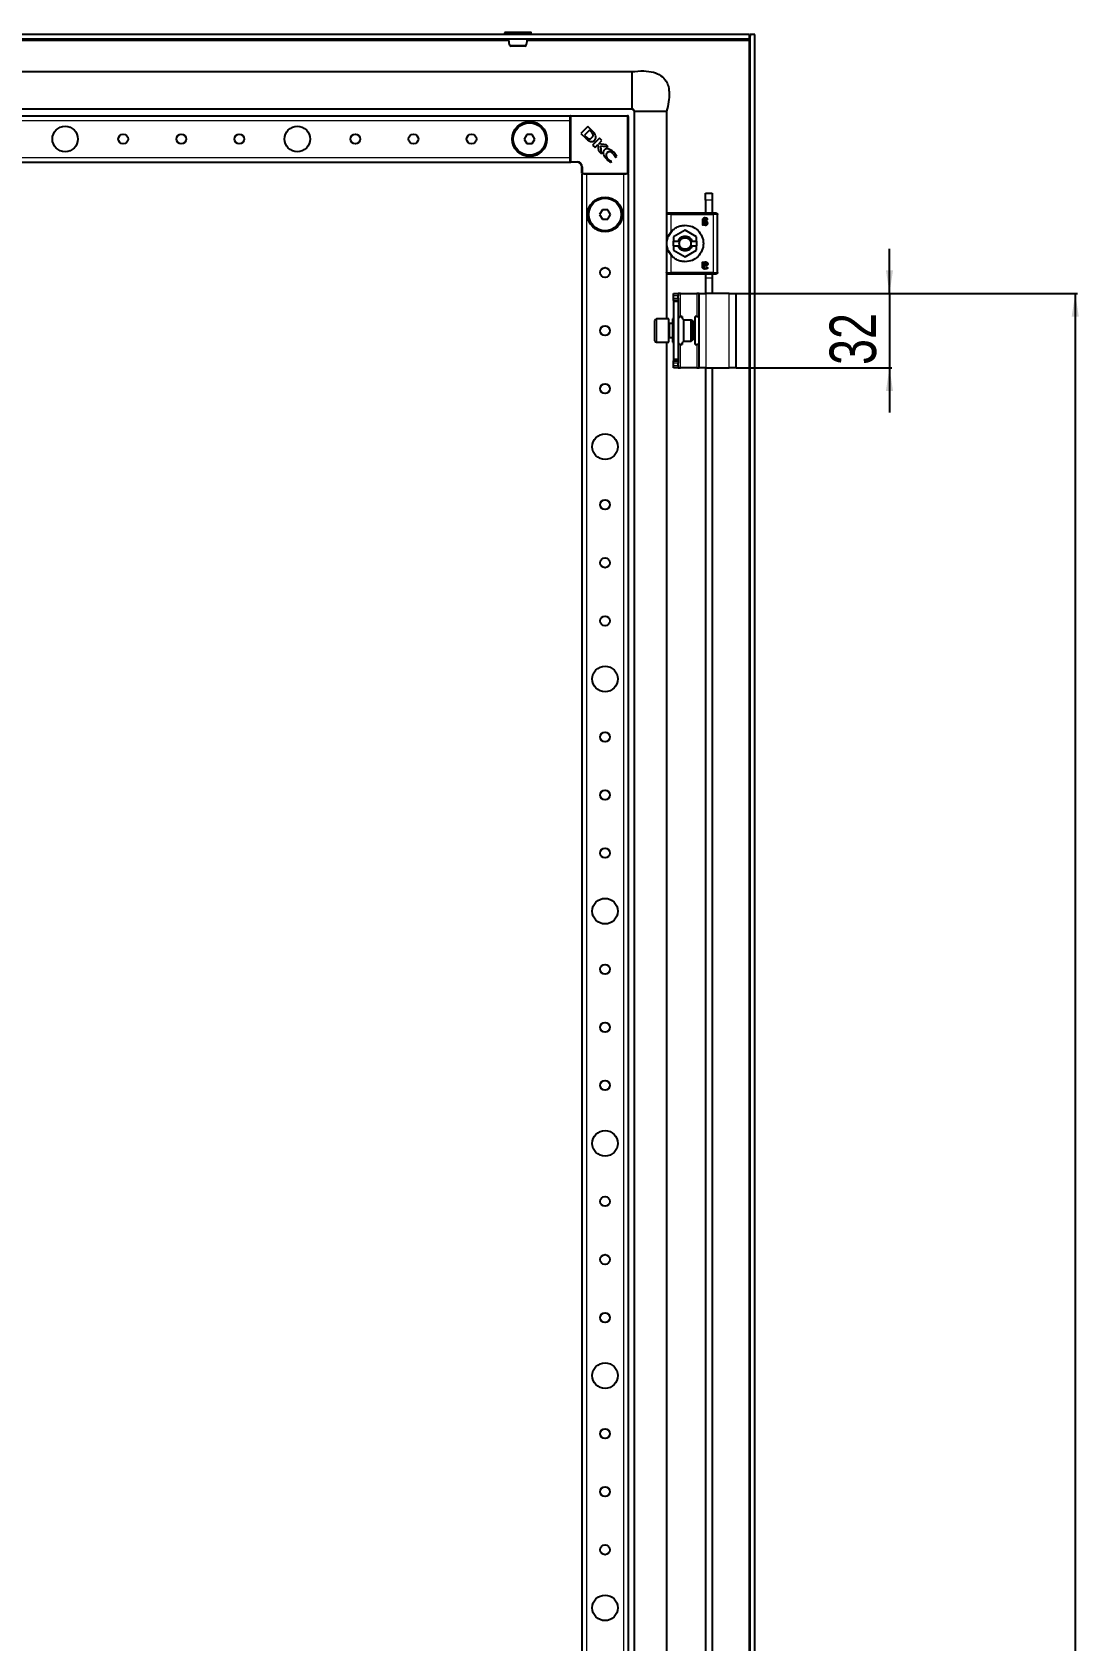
# Model space of a CAD drawing. Header units: millimetres. Extents: x -367 to 1520, y -1456 to 1043.
# Drawn here: x 1069 to 1520, y 189 to 882 of the extents above; entities that cross this region are included whole.
import ezdxf

# ---------------------------------------------------------------- set-up
doc = ezdxf.new("R2010")
doc.units = ezdxf.units.MM
doc.layers.add('FORMAT', color=7, linetype='Continuous')
doc.styles.add('SLDTEXTSTYLE0', font='TXT', dxfattribs={"width": 0.75})
doc.dimstyles.new('SLDDIMSTYLE0', dxfattribs={"dimtxt": 20, "dimasz": 10, "dimexe": 0, "dimexo": 0.0625, "dimgap": 5, "dimtad": 2, "dimdec": 1, "dimrnd": 1e-09, "dimzin": 12, "dimdsep": 46, "dimtxsty": 'SLDTEXTSTYLE0', "dimsah": 1, "dimcen": 0.09, "dimadec": 0, "dimazin": 3, "dimtfac": 1, "dimtofl": 0, "dimtmove": 0, "dimatfit": 3, "dimfxl": 0, "dimfrac": 2, "dimtolj": 1, "dimtzin": 12, "dimarcsym": 0})
doc.dimstyles.new('SLDDIMSTYLE1', dxfattribs={"dimtxt": 20, "dimasz": 10, "dimexe": 0, "dimexo": 0.0625, "dimgap": 5, "dimtad": 2, "dimdec": 1, "dimrnd": 1e-09, "dimzin": 12, "dimdsep": 46, "dimtxsty": 'SLDTEXTSTYLE0', "dimsah": 1, "dimcen": 0.09, "dimadec": 0, "dimazin": 3, "dimtfac": 1, "dimtmove": 0, "dimatfit": 0, "dimfxl": 0, "dimfrac": 2, "dimtolj": 1, "dimtzin": 12, "dimarcsym": 0})

# ---------------------------------------------------------------- blocks, each defined once
blk = doc.blocks.new('_D_5')
at = {"layer": 'FORMAT'}
for p, q in [((1372.22, 769.38), (1519.21, 769.38)), ((1518.21, 769.38), (1518.21, -1162.62)), ((1372.22, -1162.62), (1519.21, -1162.62))]:
    blk.add_line(p, q, dxfattribs=at)
for points in [[(1518.21, 769.38), (1516.67, 759.38), (1519.75, 759.38)], [(1518.21, -1162.62), (1519.75, -1152.62), (1516.67, -1152.62)]]:
    blk.add_solid(points, dxfattribs=at)
at = {"layer": 'FORMAT', "insert": (1492.43, -226.17), "char_height": 20, "attachment_point": 1, "rotation": 90, "style": 'SLDTEXTSTYLE0'}
blk.add_mtext('1932', dxfattribs=at)
blk = doc.blocks.new('_D_6')
at = {"layer": 'FORMAT'}
for p, q in [((1438.21, 769.38), (1438.21, 788.61)), ((1372.22, 769.38), (1439.21, 769.38)), ((1438.21, 769.38), (1438.21, 737.38)), ((1372.22, 737.38), (1439.21, 737.38)), ((1438.21, 737.38), (1438.21, 718.15))]:
    blk.add_line(p, q, dxfattribs=at)
for points in [[(1438.21, 769.38), (1439.75, 779.38), (1436.67, 779.38)], [(1438.21, 737.38), (1436.67, 727.38), (1439.75, 727.38)]]:
    blk.add_solid(points, dxfattribs=at)
at = {"layer": 'FORMAT', "insert": (1412.43, 738.6), "char_height": 20, "attachment_point": 1, "rotation": 90, "style": 'SLDTEXTSTYLE0'}
blk.add_mtext('32', dxfattribs=at)

msp = doc.modelspace()

# ---------------------------------------------------------------- linework, layer by layer
at = {"color": 7, "linetype": 'Continuous', "lineweight": 25}
for p, q in [((1377.91, 880.88), (788.51, 880.88)), ((1272.46, 881.63), (1272.46, 880.88)), ((1272.71, 881.88), (1281.22, 881.88)), ((1281.22, 881.88), (1283.71, 881.88)), ((1283.96, 880.88), (1283.96, 881.63)), ((1377.91, 878.88), (1377.91, 880.88)), ((1378.21, -1274.12), (1378.21, 880.88)), ((1380.21, 880.88), (1378.21, 880.88)), ((1380.21, -1274.12), (1380.21, 880.88)), ((1377.91, 878.88), (788.51, 878.88)), ((1377.82, 878.88), (1377.61, 878.28)), ((839.21, 864.88), (1327.21, 864.88)), ((839.21, 848.88), (1327.21, 848.88)), ((865.71, 845.88), (1300.71, 845.88)), ((1300.71, 845.58), (1300.71, 845.88)), ((1300.71, 844.93), (1300.71, 845.58)), ((1301.01, 845.88), (1325.41, 845.88)), ((1325.71, 845.58), (1325.71, 821.18)), ((1328.21, 847.88), (1328.21, -1241.12)), ((1342.21, 847.88), (1342.21, 803.56)), ((1300.71, 843.88), (1300.71, 844.93)), ((1300.71, 827.88), (1300.71, 843.88)), ((1308.31, 841.23), (1305.36, 838.27)), ((1305.36, 838.27), (1307.24, 836.39)), ((1309.02, 839.71), (1306.84, 837.53)), ((1310.31, 839.24), (1308.31, 841.23)), ((1309.76, 838.99), (1309.02, 839.71)), ((1282.05, 837.88), (1280.9, 835.88)), ((1280.9, 835.88), (1282.05, 833.88)), ((1284.36, 837.88), (1282.05, 837.88)), ((1282.05, 833.88), (1284.36, 833.88)), ((1285.52, 835.88), (1284.36, 837.88)), ((1284.36, 833.88), (1285.52, 835.88)), ((1306.84, 837.53), (1307.51, 836.87)), ((1307.24, 836.39), (1307.26, 836.37)), ((1313.32, 836.23), (1310.36, 833.27)), ((1310.36, 833.27), (1311.42, 832.21)), ((1311.42, 832.21), (1312.66, 833.46)), ((1312.66, 833.46), (1312.83, 830.8)), ((1312.98, 833.79), (1314.37, 835.18)), ((1316.24, 833.31), (1312.98, 833.79)), ((1314.37, 835.18), (1313.32, 836.23)), ((1313.94, 832.98), (1317.04, 832.51)), ((1314.12, 829.51), (1313.94, 832.98)), ((1317.04, 832.51), (1316.24, 833.31)), ((865.71, 825.88), (1300.71, 825.88)), ((1300.71, 826.83), (1300.71, 827.88)), ((1300.71, 826.18), (1300.71, 826.83)), ((1300.71, 825.88), (1300.71, 826.18)), ((1303.71, 825.88), (1301.01, 825.88)), ((1312.83, 830.8), (1314.12, 829.51)), ((1318.08, 825.88), (1318.59, 826.13)), ((1318.59, 826.13), (1318.48, 826.24)), ((1320.03, 828.08), (1320.16, 827.94)), ((1320.16, 827.94), (1320.85, 828.28)), ((1305.71, 821.18), (1305.71, 823.88)), ((1305.71, 820.88), (1305.71, -1214.12)), ((1305.71, 820.88), (1306.01, 820.88)), ((1306.65, 820.88), (1306.01, 820.88)), ((1306.65, 820.88), (1307.71, 820.88)), ((1307.71, 820.88), (1323.71, 820.88)), ((1323.71, 820.88), (1324.76, 820.88)), ((1325.41, 820.88), (1324.76, 820.88)), ((1325.41, 820.88), (1325.71, 820.88)), ((1325.71, 820.88), (1325.71, -1214.12)), ((1358.91, 812.58), (1361.91, 812.58)), ((1358.91, 809.58), (1358.91, 812.58)), ((1361.91, 812.58), (1361.91, 809.58)), ((1314.55, 805.38), (1313.4, 803.38)), ((1316.86, 805.38), (1314.55, 805.38)), ((1318.02, 803.38), (1316.86, 805.38)), ((1362.21, 803.88), (1344.21, 803.88)), ((1358.91, 809.58), (1358.91, 803.88)), ((1361.91, 809.58), (1361.91, 803.88)), ((1362.81, 803.88), (1362.56, 803.88)), ((1313.4, 803.38), (1314.55, 801.38)), ((1314.55, 801.38), (1316.86, 801.38)), ((1316.86, 801.38), (1318.02, 803.38)), ((1342.21, 803.38), (1342.21, 778.38)), ((1357.65, 800.84), (1357.65, 798.97)), ((1358.11, 798.97), (1358.11, 799.25)), ((1358.18, 800.59), (1358.18, 800.81)), ((1358.56, 800.59), (1358.18, 800.59)), ((1358.18, 800.23), (1358.61, 800.23)), ((1358.18, 799.65), (1358.18, 800.23)), ((1364.21, 778.38), (1364.21, 803.38)), ((1343.04, 794.01), (1344.55, 796.26)), ((1350.21, 796.6), (1345.26, 793.74)), ((1345.26, 793.74), (1345.26, 791.88)), ((1345.26, 789.88), (1345.26, 791.88)), ((1345.26, 791.88), (1347.22, 791.88)), ((1345.26, 789.88), (1345.26, 788.02)), ((1345.26, 789.88), (1347.22, 789.88)), ((1347.92, 791.88), (1347.22, 791.88)), ((1347.22, 789.88), (1347.92, 789.88)), ((1355.16, 793.74), (1350.21, 796.6)), ((1353.2, 791.88), (1352.5, 791.88)), ((1352.5, 789.88), (1353.2, 789.88)), ((1353.2, 791.88), (1355.16, 791.88)), ((1353.2, 789.88), (1355.16, 789.88)), ((1355.16, 791.88), (1355.16, 793.74)), ((1355.16, 791.88), (1355.16, 789.88)), ((1355.16, 788.02), (1355.16, 789.88)), ((1344.55, 785.5), (1343.04, 787.76)), ((1345.26, 788.02), (1350.21, 785.17)), ((1350.21, 785.17), (1355.16, 788.02)), ((1357.65, 780.92), (1357.65, 782.79)), ((1358.11, 782.79), (1358.11, 782.51)), ((1342.21, 778.21), (1342.21, 758.38)), ((1344.21, 777.88), (1362.21, 777.88)), ((1358.18, 781.53), (1358.18, 782.12)), ((1358.61, 781.53), (1358.18, 781.53)), ((1358.56, 781.18), (1358.18, 781.18)), ((1358.18, 781.18), (1358.18, 780.96)), ((1358.91, 777.96), (1358.91, 776.08)), ((1358.91, 776.08), (1358.91, 769.38)), ((1361.91, 777.96), (1361.91, 776.08)), ((1361.91, 776.08), (1361.91, 769.38)), ((1362.56, 777.88), (1362.81, 777.88)), ((1345.21, 769.38), (1347.21, 769.38)), ((1345.21, 768.38), (1345.21, 769.38)), ((1347.21, 769.38), (1347.21, 768.38)), ((1348.21, 769.38), (1347.21, 769.38)), ((1348.21, 769.38), (1355.21, 769.38)), ((1356.21, 769.38), (1355.21, 769.38)), ((1356.21, 737.38), (1356.21, 769.38)), ((1356.21, 769.38), (1359.21, 769.38)), ((1369.21, 769.38), (1359.21, 769.38)), ((1369.21, 769.38), (1372.21, 769.38)), ((1372.21, 737.38), (1372.21, 769.38)), ((1345.21, 767.38), (1345.21, 768.38)), ((1345.21, 766.38), (1345.21, 767.38)), ((1347.21, 766.38), (1345.21, 766.38)), ((1345.21, 766.38), (1345.21, 765.88)), ((1347.21, 765.88), (1345.21, 765.88)), ((1345.21, 765.88), (1345.21, 740.88)), ((1347.21, 767.38), (1347.21, 768.38)), ((1347.21, 767.38), (1347.21, 766.38)), ((1347.21, 766.38), (1347.21, 765.88)), ((1347.21, 765.88), (1347.21, 740.88)), ((1337.21, 751.13), (1337.21, 757.78)), ((1343.21, 758.38), (1337.81, 758.38)), ((1343.21, 750.82), (1343.21, 758.38)), ((1344.71, 756.38), (1343.46, 756.38)), ((1345.21, 758.38), (1344.71, 758.38)), ((1344.71, 758.38), (1344.71, 757.17)), ((1344.71, 757.17), (1344.71, 748.38)), ((1347.21, 759.38), (1348.21, 759.38)), ((1348.91, 759.38), (1348.21, 759.38)), ((1348.91, 759.38), (1348.91, 758.93)), ((1352.84, 757.88), (1349.71, 757.88)), ((1349.71, 748.88), (1349.71, 757.88)), ((1353.71, 757.38), (1352.84, 757.88)), ((1352.84, 748.88), (1352.84, 757.88)), ((1353.71, 749.38), (1353.71, 757.38)), ((1354.51, 747.38), (1354.51, 759.38)), ((1355.21, 759.38), (1354.51, 759.38)), ((1355.21, 759.38), (1356.21, 759.38)), ((1337.21, 748.98), (1337.21, 751.13)), ((1337.81, 748.38), (1343.21, 748.38)), ((1342.21, 748.38), (1342.21, 128.56)), ((1343.21, 748.38), (1343.21, 750.82)), ((1343.46, 750.38), (1344.71, 750.38)), ((1344.71, 748.38), (1345.21, 748.38)), ((1349.71, 748.88), (1352.84, 748.88)), ((1352.84, 748.88), (1353.71, 749.38)), ((1348.21, 747.38), (1347.21, 747.38)), ((1348.21, 747.38), (1348.91, 747.38)), ((1348.91, 747.83), (1348.91, 747.38)), ((1354.51, 747.38), (1355.21, 747.38)), ((1356.21, 747.38), (1355.21, 747.38)), ((1347.21, 740.88), (1345.21, 740.88)), ((1345.21, 740.88), (1345.21, 740.38)), ((1345.21, 739.38), (1345.21, 740.38)), ((1345.21, 740.38), (1347.21, 740.38)), ((1345.21, 738.38), (1345.21, 739.38)), ((1345.21, 737.38), (1345.21, 738.38)), ((1347.21, 737.38), (1345.21, 737.38)), ((1347.21, 740.88), (1347.21, 740.38)), ((1347.21, 740.38), (1347.21, 739.38)), ((1347.21, 738.38), (1347.21, 739.38)), ((1347.21, 738.38), (1347.21, 737.38)), ((1347.21, 737.38), (1348.21, 737.38)), ((1355.21, 737.38), (1348.21, 737.38)), ((1355.21, 737.38), (1356.21, 737.38)), ((1359.21, 737.38), (1356.21, 737.38)), ((1358.91, 737.38), (1358.91, 128.88)), ((1359.21, 737.38), (1369.21, 737.38)), ((1361.91, 737.38), (1361.91, 128.88)), ((1372.21, 737.38), (1369.21, 737.38))]:
    msp.add_line(p, q, dxfattribs=at)
at = {"color": 8, "linetype": 'Continuous', "lineweight": 18}
for p, q in [((1281.35, 881.63), (1272.46, 881.63)), ((1283.96, 881.63), (1281.35, 881.63)), ((892.18, 878.28), (1274.24, 878.28)), ((1282.18, 878.28), (1377.61, 878.28)), ((1377.61, 878.28), (1377.61, -1271.52)), ((1301.01, 845.58), (1300.71, 845.58)), ((1301.01, 845.58), (1301.01, 845.88)), ((1301.01, 845.58), (1301.01, 826.18)), ((1325.41, 845.58), (1301.01, 845.58)), ((1325.41, 845.58), (1325.41, 845.88)), ((1325.41, 821.18), (1325.41, 845.58)), ((1325.41, 845.58), (1325.71, 845.58)), ((865.71, 843.88), (1300.71, 843.88)), ((865.71, 827.88), (1300.71, 827.88)), ((1301.01, 826.18), (1300.71, 826.18)), ((1301.01, 826.18), (1303.71, 826.18)), ((1301.01, 825.88), (1301.01, 826.18)), ((1303.71, 825.88), (1303.71, 826.18)), ((1305.71, 823.88), (1306.01, 823.88)), ((1306.01, 821.18), (1305.71, 821.18)), ((1306.01, 823.88), (1306.01, 821.18)), ((1306.01, 821.18), (1325.41, 821.18)), ((1306.01, 820.88), (1306.01, 821.18)), ((1307.71, 820.88), (1307.71, -1214.12)), ((1323.71, 820.88), (1323.71, -1214.12)), ((1325.41, 820.88), (1325.41, 821.18)), ((1325.71, 821.18), (1325.41, 821.18)), ((1361.91, 809.58), (1358.91, 809.58)), ((1344.21, 795.94), (1344.21, 803.38)), ((1344.21, 803.38), (1362.21, 803.38)), ((1362.21, 803.38), (1362.21, 778.38)), ((1344.21, 778.38), (1344.21, 785.82)), ((1350.21, 788.38), (1350.21, 787.73)), ((1362.21, 778.38), (1344.21, 778.38)), ((1358.91, 776.08), (1361.91, 776.08)), ((1348.21, 759.38), (1348.21, 769.38)), ((1355.21, 769.38), (1355.21, 759.38)), ((1359.21, 737.38), (1359.21, 769.38)), ((1369.21, 737.38), (1369.21, 769.38)), ((1347.21, 768.38), (1345.21, 768.38)), ((1345.21, 767.38), (1347.21, 767.38)), ((1337.81, 758.38), (1337.81, 750.82)), ((1343.46, 756.38), (1343.46, 750.38)), ((1337.81, 750.82), (1337.81, 748.38)), ((1348.21, 737.38), (1348.21, 747.38)), ((1355.21, 747.38), (1355.21, 737.38)), ((1347.21, 739.38), (1345.21, 739.38)), ((1345.21, 738.38), (1347.21, 738.38))]:
    msp.add_line(p, q, dxfattribs=at)
at = {"color": 7, "linetype": 'Continuous', "lineweight": 25}
for centre, radius in [((1083.21, 835.88), 5.5), ((1183.21, 835.88), 5.5), ((1283.21, 835.88), 7.5), ((1283.21, 835.88), 7), ((1108.21, 835.88), 2.1), ((1133.21, 835.88), 2.1), ((1158.21, 835.88), 2.1), ((1208.21, 835.88), 2.1), ((1233.21, 835.88), 2.1), ((1258.21, 835.88), 2.1), ((1315.71, 803.38), 7.5), ((1315.71, 803.38), 7), ((1315.71, 778.38), 2.1), ((1315.71, 753.38), 2.1), ((1315.71, 728.38), 2.1), ((1315.71, 703.38), 5.5), ((1315.71, 678.38), 2.1), ((1315.71, 653.38), 2.1), ((1315.71, 628.38), 2.1), ((1315.71, 603.38), 5.5), ((1315.71, 578.38), 2.1), ((1315.71, 553.38), 2.1), ((1315.71, 528.38), 2.1), ((1315.71, 503.38), 5.5), ((1315.71, 478.38), 2.1), ((1315.71, 453.38), 2.1), ((1315.71, 428.38), 2.1), ((1315.71, 403.38), 5.5), ((1315.71, 378.38), 2.1), ((1315.71, 353.38), 2.1), ((1315.71, 328.38), 2.1), ((1315.71, 303.38), 5.5), ((1315.71, 278.38), 2.1), ((1315.71, 253.38), 2.1), ((1315.71, 228.38), 2.1), ((1315.71, 203.38), 5.5)]:
    msp.add_circle(centre, radius, dxfattribs=at)
for centre, radius, start, end in [((1272.71, 881.63), 0.25, 90, 180), ((1283.71, 881.63), 0.25, 0, 90), ((1275.1, 876.38), 0.5, 195.24646, 270.04596), ((1281.32, 876.38), 0.5, 269.96367, 344.83397), ((1301.01, 845.58), 0.3, 90, 180), ((1325.41, 845.58), 0.3, 0, 90), ((1305.29, 834.81), 6.12, 36.98881, 43.07444), ((1307.1, 835.58), 4.87, 20.34448, 48.77765), ((1301.01, 826.18), 0.3, 180, 270), ((1303.71, 823.88), 2, 0, 90), ((1318.11, 828.81), 1.94, 143.30966, 232.34638), ((1317.71, 828.37), 1.97, 38.45405, 125.887), ((1306.01, 821.18), 0.3, 180, 270), ((1325.41, 821.18), 0.3, 270, 0), ((1337.81, 757.78), 0.6, 90, 180), ((1343.46, 756.63), 0.25, 180, 270), ((1337.81, 748.98), 0.6, 180, 270), ((1343.46, 750.13), 0.25, 90, 180)]:
    msp.add_arc(centre, radius, start, end, dxfattribs=at)
at = {"color": 8, "linetype": 'Continuous', "lineweight": 18}
msp.add_arc((1303.71, 823.88), 2.3, 0, 90, dxfattribs=at)
at = {"color": 7, "linetype": 'Continuous', "lineweight": 25}
for points, knots in [([(1378.21, 880.88), (1378.18, 880.5), (1378.15, 879.93), (1377.97, 879.36), (1377.91, 879.16)], [0, 0, 0, 0, 0.662931, 1, 1, 1, 1]), ([(1274.19, 878.88), (1274.19, 878.75), (1274.21, 877.84), (1274.43, 876.97), (1274.62, 876.23)], [0, 0, 0, 0, 0.14185, 1, 1, 1, 1]), ([(1281.28, 875.88), (1281.29, 875.88), (1281.34, 875.88), (1281.06, 875.88), (1280.54, 875.88), (1279.82, 875.88), (1278.97, 875.88), (1277.9, 875.88), (1276.88, 875.88), (1275.99, 875.88), (1275.38, 875.88), (1275.09, 875.88), (1275.13, 875.88), (1275.14, 875.88)], [0, 0, 0, 0, 0.03384, 0.141254, 0.248698, 0.315774, 0.423314, 0.530846, 0.63821, 0.745706, 0.853372, 0.960917, 1, 1, 1, 1]), ([(1281.8, 876.23), (1281.99, 876.97), (1282.21, 877.84), (1282.23, 878.75), (1282.23, 878.88)], [0, 0, 0, 0, 0.85815, 1, 1, 1, 1]), ([(1377.61, 878.28), (1377.66, 878.44), (1377.71, 878.59), (1377.81, 878.82), (1377.86, 878.88), (1377.91, 878.88)], [0, 0, 0, 0, 0.5, 0.5, 1, 1, 1, 1]), ([(1327.21, 864.88), (1328.94, 865.05), (1332.07, 865.35), (1336.4, 864.84), (1339.83, 863.41), (1342.05, 861.1), (1343.13, 858.33), (1343.45, 855.28), (1343.16, 851.72), (1342.54, 849.23), (1342.21, 847.88)], [0, 0, 0, 0, 0.176713, 0.320911, 0.440308, 0.54837, 0.6374, 0.738878, 0.858543, 1, 1, 1, 1]), ([(1327.21, 864.88), (1327.21, 864.85), (1327.21, 864.79), (1327.21, 864.14), (1327.21, 862.68), (1327.21, 860.49), (1327.21, 858.49), (1327.21, 856.88), (1327.21, 855.27), (1327.21, 853.27), (1327.21, 851.09), (1327.21, 849.58), (1327.21, 849.18), (1327.21, 849.04)], [0, 0, 0, 0, 0.069165, 0.1363, 0.267291, 0.398282, 0.465417, 0.534583, 0.603748, 0.670883, 0.801874, 0.932865, 1, 1, 1, 1]), ([(1327.21, 849.04), (1327.31, 849.03), (1327.45, 849.01), (1327.6, 848.94), (1327.69, 848.89), (1327.74, 848.82), (1327.78, 848.75), (1327.81, 848.68), (1327.88, 848.5), (1328.05, 848.42), (1328.2, 848.19), (1328.23, 847.99), (1328.24, 847.88)], [0, 0, 0, 0, 0.146823, 0.202041, 0.247643, 0.28691, 0.323569, 0.360785, 0.40083, 0.628513, 0.79432, 1, 1, 1, 1]), ([(1328.21, 847.88), (1328.06, 848.11), (1327.79, 848.51), (1327.39, 848.77), (1327.21, 848.88)], [0, 0, 0, 0, 0.561561, 1, 1, 1, 1]), ([(1328.32, 847.88), (1328.35, 847.88), (1328.44, 847.88), (1328.89, 847.88), (1329.19, 847.88)], [0, 0, 0, 0, 0.350861, 1, 1, 1, 1]), ([(1310.09, 836.5), (1310.18, 836.6), (1310.35, 836.77), (1310.53, 837.05), (1310.62, 837.32), (1310.62, 837.65), (1310.47, 838.05), (1310.28, 838.33), (1310.18, 838.49)], [0, 0, 0, 0, 0.176808, 0.319231, 0.43938, 0.552395, 0.749205, 1, 1, 1, 1]), ([(1307.26, 836.37), (1307.34, 836.29), (1307.5, 836.14), (1307.66, 835.99), (1307.75, 835.91)], [0, 0, 0, 0, 0.486421, 1, 1, 1, 1]), ([(1307.51, 836.87), (1307.71, 836.68), (1308.08, 836.33), (1308.62, 836.01), (1309.07, 835.94), (1309.41, 836.01), (1309.76, 836.2), (1309.98, 836.4), (1310.09, 836.5)], [0, 0, 0, 0, 0.274676, 0.503042, 0.607381, 0.716579, 0.843412, 1, 1, 1, 1]), ([(1307.75, 835.91), (1307.9, 835.77), (1308.16, 835.53), (1308.46, 835.32), (1308.59, 835.23)], [0, 0, 0, 0, 0.55183, 1, 1, 1, 1]), ([(1308.59, 835.23), (1308.8, 835.12), (1309.18, 834.92), (1309.82, 834.8), (1310.41, 834.84), (1310.95, 835.04), (1311.38, 835.4), (1311.67, 835.91), (1311.79, 836.57), (1311.71, 837.03), (1311.66, 837.27)], [0, 0, 0, 0, 0.1380907, 0.2654555, 0.3840134, 0.4961027, 0.6057595, 0.7197905, 0.8476619, 1, 1, 1, 1]), ([(1319.61, 830.01), (1319.24, 830.34), (1318.55, 830.96), (1317.38, 831.51), (1316.44, 831.65), (1315.79, 831.49), (1315.56, 831.31), (1315.45, 831.22)], [0, 0, 0, 0, 0.315674, 0.58952, 0.813199, 0.909026, 1, 1, 1, 1]), ([(1315.45, 831.22), (1315.31, 831.05), (1315.03, 830.72), (1314.86, 830.02), (1314.99, 829.15), (1315.56, 828.07), (1316.2, 827.38), (1316.57, 826.99)], [0, 0, 0, 0, 0.130532, 0.266031, 0.423997, 0.666819, 1, 1, 1, 1]), ([(1316.57, 826.99), (1316.84, 826.74), (1317.3, 826.31), (1317.85, 826.01), (1318.08, 825.88)], [0, 0, 0, 0, 0.577653, 1, 1, 1, 1]), ([(1318.48, 826.24), (1318.17, 826.38), (1317.6, 826.65), (1317.14, 827.08), (1316.93, 827.27)], [0, 0, 0, 0, 0.547643, 1, 1, 1, 1]), ([(1319.25, 829.6), (1319.47, 829.34), (1319.85, 828.89), (1319.97, 828.32), (1320.03, 828.08)], [0, 0, 0, 0, 0.579608, 1, 1, 1, 1]), ([(1320.85, 828.28), (1320.67, 828.62), (1320.33, 829.25), (1319.84, 829.77), (1319.61, 830.01)], [0, 0, 0, 0, 0.5368, 1, 1, 1, 1]), ([(1358.76, 801.88), (1358.61, 801.87), (1358.39, 801.86), (1358.11, 801.77), (1357.92, 801.65), (1357.78, 801.48), (1357.67, 801.21), (1357.66, 800.99), (1357.65, 800.84)], [0, 0, 0, 0, 0.250089, 0.382495, 0.500259, 0.622163, 0.750133, 1, 1, 1, 1]), ([(1357.65, 798.97), (1357.65, 798.96), (1357.65, 798.94), (1357.67, 798.93), (1357.69, 798.9), (1357.77, 798.88), (1357.83, 798.88), (1357.88, 798.88)], [0, 0, 0, 0, 0.124881, 0.183376, 0.250934, 0.500336, 1, 1, 1, 1]), ([(1357.88, 798.88), (1357.92, 798.88), (1357.99, 798.88), (1358.07, 798.9), (1358.09, 798.92), (1358.11, 798.94), (1358.11, 798.96), (1358.11, 798.97)], [0, 0, 0, 0, 0.499718, 0.749437, 0.810587, 0.875078, 1, 1, 1, 1]), ([(1358.11, 799.25), (1358.23, 799.14), (1358.42, 798.97), (1358.69, 798.86), (1358.86, 798.83), (1358.94, 798.82), (1358.98, 798.82)], [0, 0, 0, 0, 0.499113, 0.749325, 0.874665, 1, 1, 1, 1]), ([(1358.18, 800.81), (1358.18, 800.89), (1358.19, 801.03), (1358.25, 801.2), (1358.32, 801.31), (1358.43, 801.39), (1358.55, 801.44), (1358.68, 801.47), (1358.77, 801.47), (1358.82, 801.47)], [0, 0, 0, 0, 0.250023, 0.382539, 0.499802, 0.620838, 0.749652, 0.874777, 1, 1, 1, 1]), ([(1358.9, 799.23), (1358.83, 799.24), (1358.69, 799.25), (1358.43, 799.39), (1358.28, 799.54), (1358.18, 799.65)], [0, 0, 0, 0, 0.249939, 0.499864, 1, 1, 1, 1]), ([(1359.94, 799.67), (1359.94, 799.74), (1359.93, 799.9), (1359.84, 800.12), (1359.68, 800.3), (1359.41, 800.46), (1359.03, 800.57), (1358.72, 800.58), (1358.56, 800.59)], [0, 0, 0, 0, 0.125049, 0.249886, 0.370856, 0.49982, 0.749609, 1, 1, 1, 1]), ([(1358.61, 800.23), (1358.71, 800.23), (1358.89, 800.22), (1359.11, 800.16), (1359.26, 800.07), (1359.35, 799.97), (1359.41, 799.84), (1359.41, 799.75), (1359.41, 799.7)], [0, 0, 0, 0, 0.279652, 0.500248, 0.629485, 0.750186, 0.875763, 1, 1, 1, 1]), ([(1359.83, 801.38), (1359.83, 801.44), (1359.83, 801.52), (1359.76, 801.61), (1359.62, 801.7), (1359.3, 801.83), (1358.98, 801.86), (1358.76, 801.88)], [0, 0, 0, 0, 0.124693, 0.187182, 0.249773, 0.500039, 1, 1, 1, 1]), ([(1358.82, 801.47), (1358.98, 801.45), (1359.22, 801.42), (1359.47, 801.3), (1359.6, 801.23), (1359.67, 801.19), (1359.71, 801.18), (1359.72, 801.18)], [0, 0, 0, 0, 0.4987, 0.749508, 0.874949, 0.946783, 1, 1, 1, 1]), ([(1359.41, 799.7), (1359.41, 799.64), (1359.4, 799.54), (1359.34, 799.42), (1359.27, 799.35), (1359.19, 799.29), (1359.1, 799.26), (1359, 799.24), (1358.93, 799.24), (1358.9, 799.23)], [0, 0, 0, 0, 0.249168, 0.373635, 0.49939, 0.619394, 0.749656, 0.87477, 1, 1, 1, 1]), ([(1358.98, 798.82), (1359.1, 798.83), (1359.29, 798.84), (1359.51, 798.93), (1359.67, 799.02), (1359.79, 799.15), (1359.92, 799.36), (1359.93, 799.54), (1359.94, 799.67)], [0, 0, 0, 0, 0.25007, 0.379181, 0.500499, 0.62417, 0.750842, 1, 1, 1, 1]), ([(1359.72, 801.18), (1359.74, 801.18), (1359.75, 801.18), (1359.77, 801.19), (1359.78, 801.2), (1359.8, 801.23), (1359.82, 801.27), (1359.82, 801.31), (1359.82, 801.35), (1359.83, 801.37), (1359.83, 801.38)], [0, 0, 0, 0, 0.128825, 0.180169, 0.243397, 0.36986, 0.499864, 0.749649, 0.843476, 1, 1, 1, 1]), ([(1344.21, 785.82), (1343.92, 786.2), (1343.35, 786.95), (1342.79, 788.2), (1342.44, 789.48), (1342.32, 790.88), (1342.44, 792.29), (1342.79, 793.57), (1343.35, 794.81), (1343.92, 795.57), (1344.21, 795.94)], [0, 0, 0, 0, 0.125762, 0.25037, 0.375307, 0.500139, 0.62481, 0.749763, 0.874888, 1, 1, 1, 1]), ([(1357.65, 782.79), (1357.65, 782.8), (1357.65, 782.82), (1357.67, 782.84), (1357.69, 782.86), (1357.77, 782.88), (1357.83, 782.88), (1357.88, 782.88)], [0, 0, 0, 0, 0.124884, 0.1863766, 0.2509142, 0.5003223, 1, 1, 1, 1]), ([(1357.88, 782.88), (1357.92, 782.88), (1357.98, 782.88), (1358.05, 782.86), (1358.08, 782.85), (1358.09, 782.84), (1358.11, 782.82), (1358.11, 782.8), (1358.11, 782.79)], [0, 0, 0, 0, 0.499162, 0.644242, 0.749698, 0.813605, 0.875217, 1, 1, 1, 1]), ([(1358.11, 782.51), (1358.23, 782.62), (1358.42, 782.79), (1358.73, 782.92), (1358.9, 782.93), (1358.98, 782.94)], [0, 0, 0, 0, 0.499364, 0.749701, 1, 1, 1, 1]), ([(1358.98, 782.94), (1359.1, 782.93), (1359.29, 782.92), (1359.51, 782.84), (1359.67, 782.74), (1359.79, 782.61), (1359.92, 782.4), (1359.93, 782.22), (1359.94, 782.1)], [0, 0, 0, 0, 0.25007, 0.379559, 0.500499, 0.624556, 0.750843, 1, 1, 1, 1]), ([(1358.76, 779.88), (1358.69, 779.88), (1358.54, 779.89), (1358.32, 779.92), (1358.11, 779.99), (1357.92, 780.11), (1357.78, 780.28), (1357.67, 780.55), (1357.66, 780.78), (1357.65, 780.92)], [0, 0, 0, 0, 0.1252554, 0.2504368, 0.3830659, 0.5004929, 0.622629, 0.7502495, 1, 1, 1, 1]), ([(1358.18, 782.12), (1358.28, 782.22), (1358.43, 782.38), (1358.65, 782.49), (1358.79, 782.52), (1358.86, 782.53), (1358.9, 782.53)], [0, 0, 0, 0, 0.4997651, 0.7495043, 0.8747708, 1, 1, 1, 1]), ([(1358.18, 780.96), (1358.18, 780.91), (1358.18, 780.82), (1358.2, 780.69), (1358.25, 780.56), (1358.32, 780.45), (1358.43, 780.37), (1358.59, 780.3), (1358.73, 780.3), (1358.82, 780.29)], [0, 0, 0, 0, 0.125295, 0.250514, 0.383518, 0.50035, 0.621938, 0.750243, 1, 1, 1, 1]), ([(1359.94, 782.1), (1359.94, 782.06), (1359.94, 781.98), (1359.91, 781.82), (1359.84, 781.64), (1359.68, 781.46), (1359.41, 781.3), (1359.03, 781.19), (1358.72, 781.18), (1358.56, 781.18)], [0, 0, 0, 0, 0.0626366, 0.1252782, 0.2500723, 0.3748405, 0.4999941, 0.7496958, 1, 1, 1, 1]), ([(1359.41, 782.06), (1359.41, 782.01), (1359.41, 781.92), (1359.35, 781.79), (1359.26, 781.69), (1359.11, 781.6), (1358.89, 781.54), (1358.71, 781.53), (1358.61, 781.53)], [0, 0, 0, 0, 0.124446, 0.249795, 0.37, 0.499734, 0.719932, 1, 1, 1, 1]), ([(1359.83, 780.38), (1359.83, 780.35), (1359.82, 780.3), (1359.81, 780.22), (1359.76, 780.15), (1359.62, 780.06), (1359.3, 779.93), (1358.98, 779.9), (1358.76, 779.88)], [0, 0, 0, 0, 0.0626863, 0.1251726, 0.1876279, 0.2501847, 0.5003136, 1, 1, 1, 1]), ([(1358.82, 780.29), (1358.98, 780.31), (1359.29, 780.33), (1359.55, 780.54), (1359.71, 780.58), (1359.72, 780.59)], [0, 0, 0, 0, 0.498852, 0.946609, 1, 1, 1, 1]), ([(1358.9, 782.53), (1358.97, 782.52), (1359.07, 782.52), (1359.19, 782.47), (1359.27, 782.41), (1359.34, 782.34), (1359.38, 782.25), (1359.41, 782.16), (1359.41, 782.09), (1359.41, 782.06)], [0, 0, 0, 0, 0.2496231, 0.3771401, 0.499734, 0.6227303, 0.7498125, 0.8748762, 1, 1, 1, 1]), ([(1359.72, 780.59), (1359.74, 780.59), (1359.75, 780.58), (1359.77, 780.57), (1359.78, 780.56), (1359.8, 780.54), (1359.82, 780.48), (1359.83, 780.42), (1359.83, 780.38)], [0, 0, 0, 0, 0.13107, 0.182437, 0.243796, 0.371388, 0.500442, 1, 1, 1, 1]), ([(1349.71, 757.88), (1349.53, 758.03), (1349.19, 758.34), (1348.99, 758.91), (1348.63, 759.21), (1348.29, 759.35), (1347.93, 759.31), (1347.58, 759.12), (1347.33, 758.76), (1347.25, 758.46), (1347.21, 758.31)], [0, 0, 0, 0, 0.185676, 0.371025, 0.466937, 0.562172, 0.656347, 0.751553, 0.873842, 1, 1, 1, 1]), ([(1347.21, 748.45), (1347.25, 748.3), (1347.33, 748), (1347.58, 747.64), (1347.93, 747.45), (1348.29, 747.42), (1348.63, 747.55), (1348.99, 747.85), (1349.19, 748.42), (1349.53, 748.73), (1349.71, 748.88)], [0, 0, 0, 0, 0.1261582, 0.2484472, 0.3436534, 0.4378284, 0.5330628, 0.6289748, 0.8143244, 1, 1, 1, 1])]:
    msp.add_open_spline(points, degree=3, knots=knots, dxfattribs=at)
at = {"color": 8, "linetype": 'Continuous', "lineweight": 18}
msp.add_open_spline([(1274.66, 876.26), (1274.65, 876.26), (1274.6, 876.26), (1274.94, 876.26), (1275.65, 876.26), (1276.67, 876.26), (1277.85, 876.26), (1279.08, 876.26), (1280.07, 876.26), (1280.9, 876.26), (1281.5, 876.26), (1281.82, 876.26), (1281.77, 876.26), (1281.76, 876.26)], degree=3, knots=[0, 0, 0, 0, 0.0388907, 0.1463802, 0.2539733, 0.3613829, 0.4686814, 0.5761648, 0.6836647, 0.7507067, 0.858068, 0.965424, 1, 1, 1, 1], dxfattribs=at)
at = {"color": 7, "linetype": 'Continuous', "lineweight": 25}
for points in [[(1329.19, 847.88), (1329.52, 847.88), (1330.18, 847.88), (1331.15, 847.88), (1331.64, 847.88)], [(1331.64, 847.88), (1332.2, 847.88), (1333.33, 847.88), (1334.58, 847.88), (1335.21, 847.88)], [(1335.21, 847.88), (1335.84, 847.88), (1337.09, 847.88), (1338.22, 847.88), (1338.78, 847.88)], [(1338.78, 847.88), (1339.26, 847.88), (1340.24, 847.88), (1340.9, 847.88), (1341.23, 847.88)], [(1341.23, 847.88), (1341.51, 847.88), (1342.08, 847.88), (1342.17, 847.88), (1342.21, 847.88)], [(1342.71, 803.88), (1342.64, 803.87), (1342.51, 803.86), (1342.35, 803.74), (1342.23, 803.58), (1342.22, 803.45), (1342.21, 803.38)], [(1344.21, 803.88), (1344.01, 803.88), (1343.62, 803.88), (1343.12, 803.88), (1342.78, 803.88), (1342.73, 803.88), (1342.71, 803.88)], [(1363.71, 803.88), (1363.69, 803.88), (1363.64, 803.88), (1363.29, 803.88), (1362.8, 803.88), (1362.4, 803.88), (1362.21, 803.88)], [(1363.71, 803.88), (1363.77, 803.87), (1363.9, 803.86), (1364.07, 803.74), (1364.19, 803.58), (1364.2, 803.45), (1364.21, 803.38)], [(1344.21, 795.94), (1344.6, 796.36), (1345.39, 797.18), (1346.88, 798.05), (1348.5, 798.62), (1349.64, 798.7), (1350.21, 798.73)], [(1350.21, 798.73), (1351.24, 798.61), (1353.29, 798.38), (1355.9, 796.56), (1357.65, 793.97), (1358.26, 790.88), (1357.65, 787.8), (1355.9, 785.2), (1353.29, 783.39), (1351.24, 783.15), (1350.21, 783.03)], [(1347.22, 791.88), (1347.35, 792.18), (1347.62, 792.78), (1348.34, 793.48), (1349.22, 793.93), (1350.21, 794.08), (1351.19, 793.93), (1352.08, 793.48), (1352.8, 792.78), (1353.06, 792.18), (1353.2, 791.88)], [(1350.21, 787.73), (1349.88, 787.76), (1349.22, 787.82), (1348.34, 788.29), (1347.62, 788.98), (1347.35, 789.58), (1347.22, 789.88)], [(1347.92, 789.88), (1347.86, 790.04), (1347.74, 790.37), (1347.69, 790.88), (1347.74, 791.4), (1347.86, 791.72), (1347.92, 791.88)], [(1347.92, 791.88), (1348.03, 792.09), (1348.26, 792.52), (1348.82, 793), (1349.48, 793.32), (1349.97, 793.36), (1350.21, 793.38)], [(1350.21, 788.38), (1349.97, 788.4), (1349.48, 788.44), (1348.82, 788.76), (1348.26, 789.24), (1348.03, 789.67), (1347.92, 789.88)], [(1350.21, 793.38), (1350.45, 793.36), (1350.93, 793.32), (1351.59, 793), (1352.15, 792.52), (1352.38, 792.09), (1352.5, 791.88)], [(1353.2, 789.88), (1353.06, 789.58), (1352.8, 788.98), (1352.08, 788.29), (1351.19, 787.82), (1350.54, 787.76), (1350.21, 787.73)], [(1352.5, 789.88), (1352.38, 789.67), (1352.15, 789.24), (1351.59, 788.76), (1350.93, 788.44), (1350.45, 788.4), (1350.21, 788.38)], [(1352.5, 791.88), (1352.56, 791.72), (1352.68, 791.4), (1352.72, 790.88), (1352.68, 790.37), (1352.56, 790.04), (1352.5, 789.88)], [(1350.21, 783.03), (1349.64, 783.07), (1348.5, 783.14), (1346.88, 783.71), (1345.39, 784.58), (1344.6, 785.41), (1344.21, 785.82)], [(1342.71, 777.88), (1342.64, 777.89), (1342.51, 777.9), (1342.35, 778.02), (1342.23, 778.18), (1342.22, 778.32), (1342.21, 778.38)], [(1342.71, 777.88), (1342.73, 777.88), (1342.78, 777.88), (1343.12, 777.88), (1343.62, 777.88), (1344.01, 777.88), (1344.21, 777.88)], [(1362.21, 777.88), (1362.4, 777.88), (1362.8, 777.88), (1363.29, 777.88), (1363.64, 777.88), (1363.69, 777.88), (1363.71, 777.88)], [(1364.21, 778.38), (1364.2, 778.32), (1364.19, 778.18), (1364.07, 778.02), (1363.9, 777.9), (1363.77, 777.89), (1363.71, 777.88)]]:
    msp.add_open_spline(points, degree=3, dxfattribs=at)
at = {"color": 8, "linetype": 'Continuous', "lineweight": 18}
for points in [[(1344.21, 803.88), (1344.21, 803.87), (1344.21, 803.86), (1344.21, 803.74), (1344.21, 803.58), (1344.21, 803.45), (1344.21, 803.38)], [(1362.21, 803.38), (1362.21, 803.45), (1362.21, 803.58), (1362.21, 803.74), (1362.21, 803.86), (1362.21, 803.87), (1362.21, 803.88)], [(1344.21, 803.38), (1343.95, 803.38), (1343.42, 803.38), (1342.76, 803.38), (1342.3, 803.38), (1342.24, 803.38), (1342.21, 803.38)], [(1364.21, 803.38), (1364.18, 803.38), (1364.12, 803.38), (1363.66, 803.38), (1362.99, 803.38), (1362.47, 803.38), (1362.21, 803.38)], [(1342.21, 778.38), (1342.24, 778.38), (1342.3, 778.38), (1342.76, 778.38), (1343.42, 778.38), (1343.95, 778.38), (1344.21, 778.38)], [(1344.21, 778.38), (1344.21, 778.32), (1344.21, 778.18), (1344.21, 778.02), (1344.21, 777.9), (1344.21, 777.89), (1344.21, 777.88)], [(1362.21, 777.88), (1362.21, 777.89), (1362.21, 777.9), (1362.21, 778.02), (1362.21, 778.18), (1362.21, 778.32), (1362.21, 778.38)], [(1362.21, 778.38), (1362.47, 778.38), (1362.99, 778.38), (1363.66, 778.38), (1364.12, 778.38), (1364.18, 778.38), (1364.21, 778.38)]]:
    msp.add_open_spline(points, degree=3, dxfattribs=at)

# ---------------------------------------------------------------- dimensions: what is measured, and where the dimension line sits
at = {"layer": 'FORMAT'}
for base, p2, dimstyle, picture, middle in [((1438.21, 737.38), (1372.21, 737.38), 'SLDDIMSTYLE1', '_D_6', (1438.21, 753.38)), ((1518.21, -1162.62), (1372.21, -1162.62), 'SLDDIMSTYLE0', '_D_5', (1518.21, -196.62))]:
    dim = msp.add_linear_dim(base=base, p1=(1372.21, 769.38), p2=p2, angle=90, dimstyle=dimstyle, dxfattribs=at)
    dim.commit()
    dim.dimension.update_dxf_attribs({"geometry": picture, "text_midpoint": middle, "dimtype": 160})

doc.saveas('drawing.dxf')
